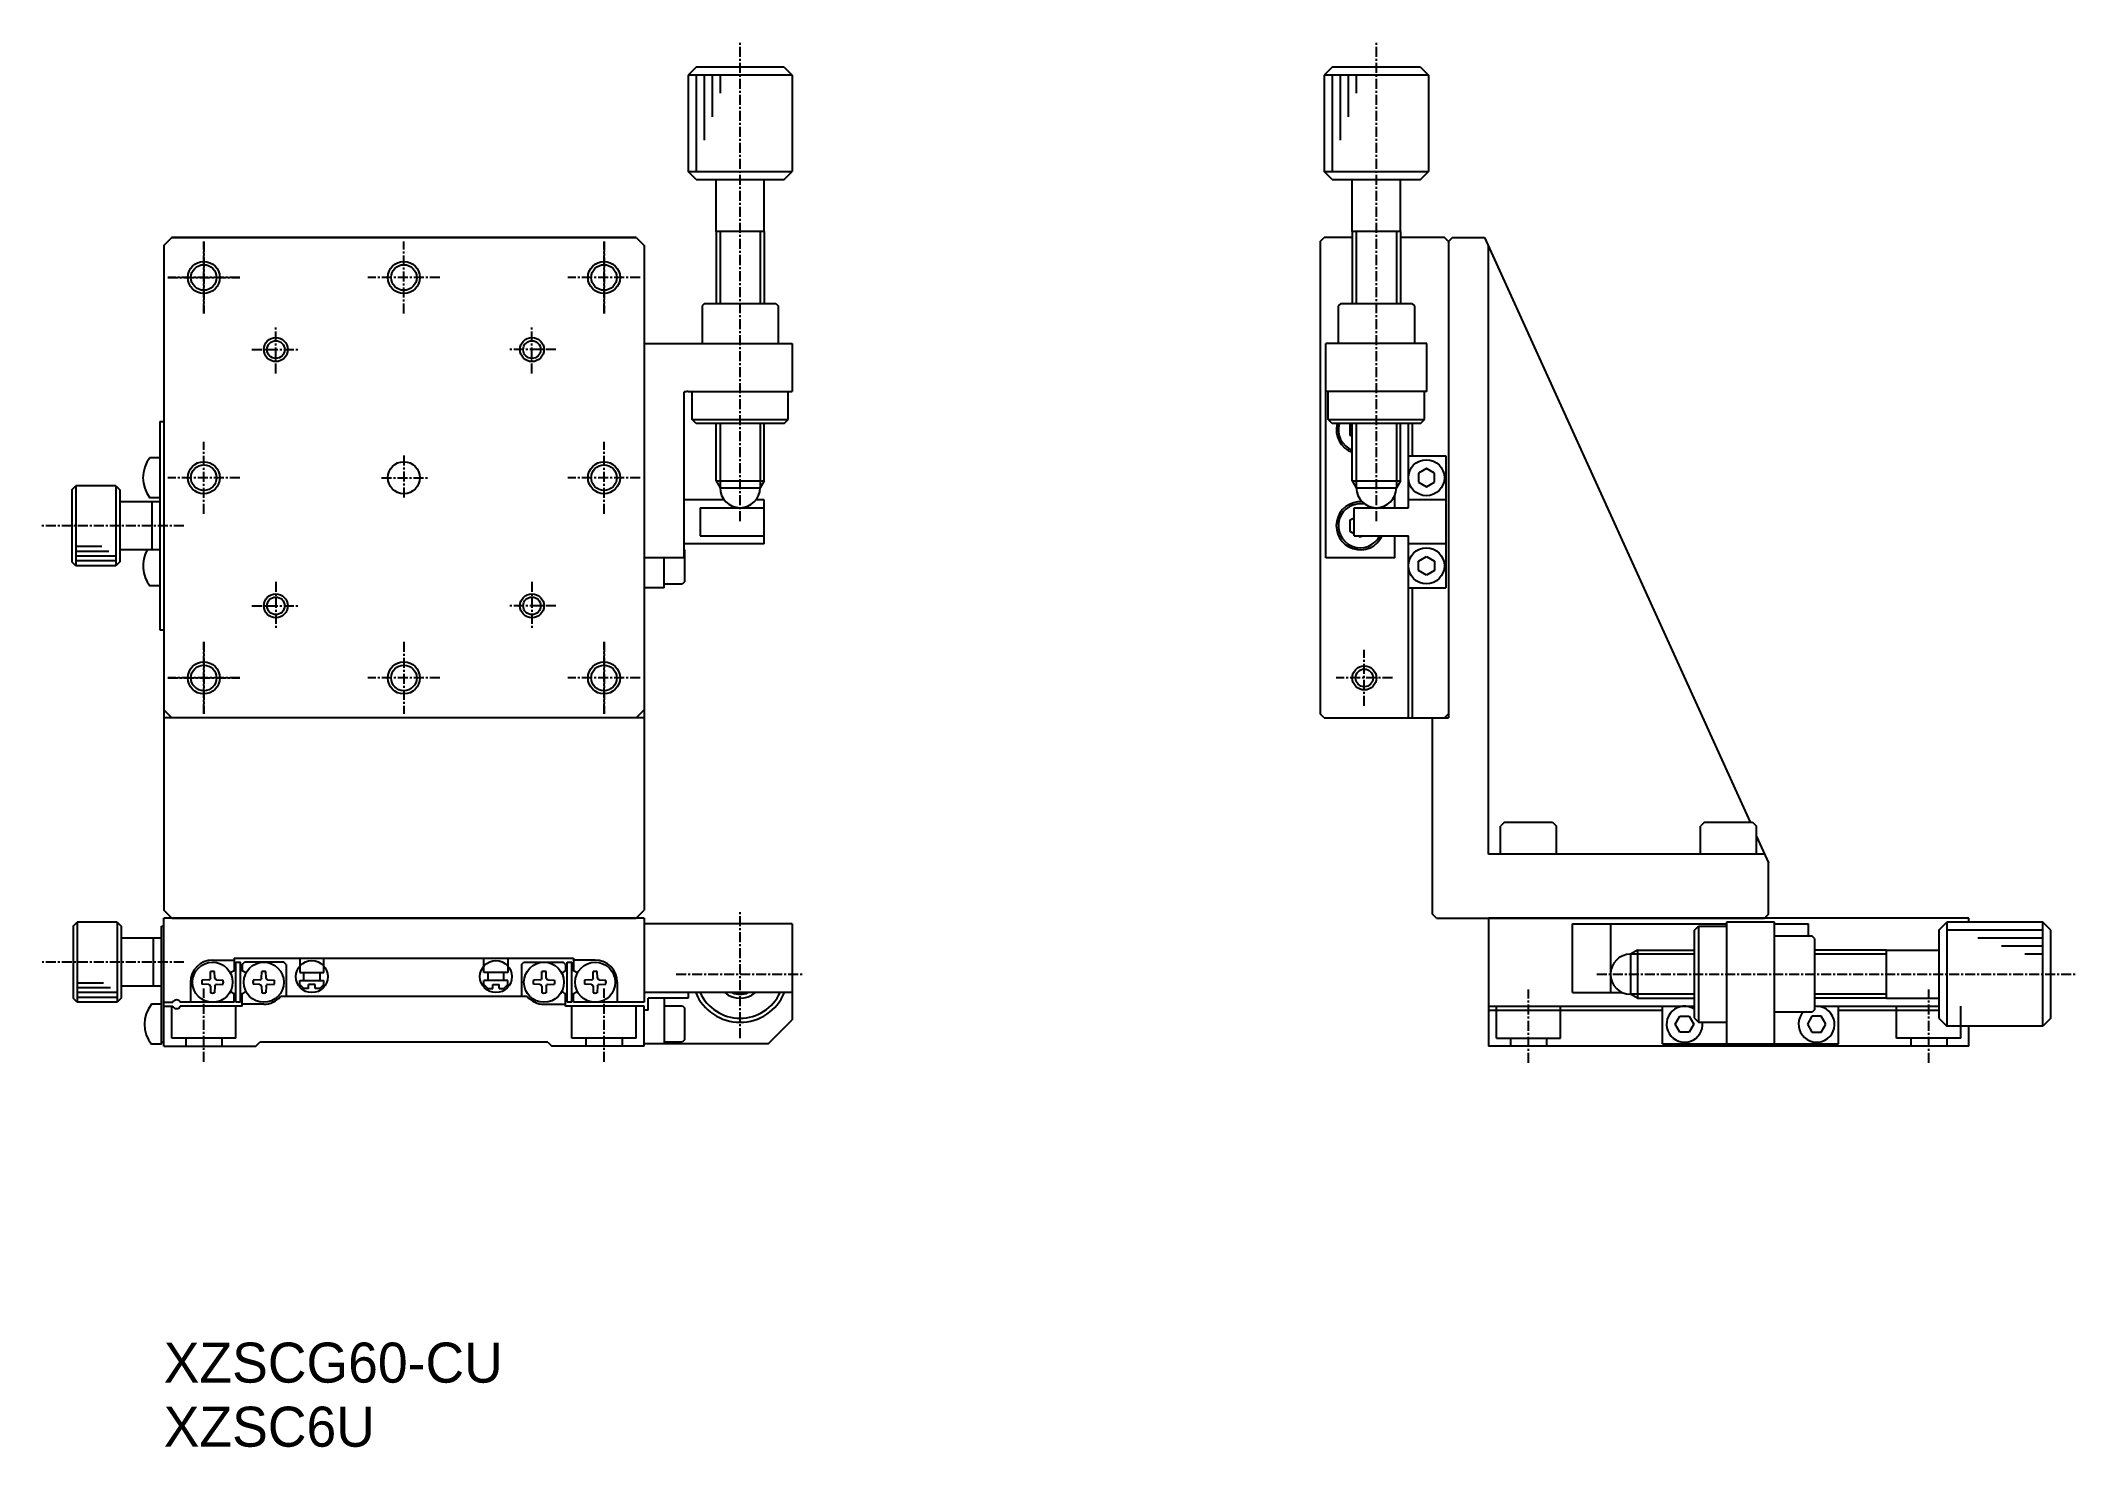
# Model space of a CAD drawing. Extents: x 89 to 343, y -14 to 162.
import ezdxf

# ---------------------------------------------------------------- set-up
doc = ezdxf.new("R2010")
doc.units = 0
doc.linetypes.add('CENTER', pattern=[2, 1.25, -0.25, 0.25, -0.25])
doc.layers.get('0').update_dxf_attribs({"linetype": 'CONTINUOUS'})
doc.layers.add('CENTER', color=1, linetype='CENTER')

msp = doc.modelspace()

# ---------------------------------------------------------------- linework, layer by layer
at = {"color": 7, "linetype": 'CONTINUOUS'}
for p, q in [((170.46, 158.67), (169.46, 157.67)), ((181.46, 158.67), (170.46, 158.67)), ((181.46, 158.67), (182.46, 157.67)), ((249.94, 158.67), (248.94, 157.67)), ((260.94, 158.67), (249.94, 158.67)), ((260.94, 158.67), (261.94, 157.67)), ((182.46, 157.67), (169.46, 157.67)), ((169.46, 157.67), (169.46, 145.67)), ((182.46, 157.67), (182.46, 145.67)), ((248.94, 157.67), (248.94, 145.67)), ((261.94, 157.67), (248.94, 157.67)), ((261.94, 157.67), (261.94, 145.67)), ((170.46, 144.67), (169.46, 145.67)), ((169.46, 145.67), (182.46, 145.67)), ((181.46, 144.67), (182.46, 145.67)), ((249.94, 144.67), (248.94, 145.67)), ((248.94, 145.67), (261.94, 145.67)), ((260.94, 144.67), (261.94, 145.67)), ((170.46, 144.67), (181.46, 144.67)), ((172.96, 138.17), (172.96, 144.67)), ((178.96, 138.17), (178.96, 144.67)), ((249.94, 144.67), (260.94, 144.67)), ((252.44, 138.17), (252.44, 144.67)), ((258.44, 138.17), (258.44, 144.67)), ((104.96, 137.42), (103.96, 136.42)), ((103.96, 136.42), (104.96, 137.42)), ((104.96, 137.42), (162.96, 137.42)), ((162.96, 137.42), (104.96, 137.42)), ((162.96, 137.42), (163.96, 136.42)), ((162.96, 137.42), (163.96, 136.42)), ((172.96, 138.17), (172.96, 129.17)), ((178.96, 138.17), (172.96, 138.17)), ((178.96, 138.17), (178.96, 129.17)), ((248.44, 136.92), (248.94, 137.42)), ((252.44, 137.42), (248.94, 137.42)), ((258.44, 138.17), (252.44, 138.17)), ((252.44, 138.17), (252.44, 129.17)), ((258.44, 138.17), (258.44, 129.17)), ((263.94, 137.42), (258.44, 137.42)), ((264.44, 136.92), (263.94, 137.42)), ((263.94, 137.42), (264.44, 136.92)), ((264.94, 137.42), (264.44, 136.92)), ((264.94, 137.42), (268.94, 137.42)), ((268.94, 137.42), (302.12, 64.42)), ((103.96, 136.42), (103.96, 78.42)), ((103.96, 136.42), (103.96, 53.42)), ((163.96, 136.42), (163.96, 78.42)), ((163.96, 136.42), (163.96, 53.42)), ((248.44, 136.92), (248.44, 77.92)), ((264.44, 136.92), (264.44, 77.92)), ((264.44, 136.92), (264.44, 125.92)), ((264.44, 136.92), (264.44, 77.42)), ((269.44, 60.42), (269.44, 136.32)), ((171.51, 129.17), (171.21, 128.87)), ((171.21, 128.87), (171.21, 124.17)), ((171.51, 129.17), (180.41, 129.17)), ((180.41, 129.17), (180.71, 128.87)), ((180.71, 128.87), (180.71, 124.17)), ((250.99, 129.17), (250.69, 128.87)), ((250.69, 128.87), (250.69, 124.17)), ((250.99, 129.17), (259.89, 129.17)), ((259.89, 129.17), (260.19, 128.87)), ((260.19, 128.87), (260.19, 124.17)), ((163.96, 124.17), (182.46, 124.17)), ((182.46, 124.17), (182.46, 118.17)), ((261.74, 124.17), (249.14, 124.17)), ((249.14, 97.42), (249.14, 124.17)), ((261.74, 118.17), (261.74, 124.17)), ((168.96, 97.42), (168.96, 118.13)), ((169.46, 118.17), (182.46, 118.17)), ((169.96, 114.67), (169.96, 118.17)), ((181.96, 114.67), (181.96, 118.17)), ((261.74, 118.17), (249.14, 118.17)), ((249.44, 114.67), (249.44, 118.17)), ((261.44, 114.67), (261.44, 118.17)), ((170.46, 114.17), (169.96, 114.67)), ((169.96, 114.67), (181.96, 114.67)), ((181.46, 114.17), (181.96, 114.67)), ((249.94, 114.17), (249.44, 114.67)), ((249.44, 114.67), (261.44, 114.67)), ((260.94, 114.17), (261.44, 114.67)), ((103.46, 114.42), (103.46, 88.42)), ((103.46, 114.42), (103.96, 114.42)), ((181.46, 114.17), (170.46, 114.17)), ((172.96, 107.04), (172.96, 114.17)), ((178.96, 107.04), (178.96, 114.17)), ((260.94, 114.17), (249.94, 114.17)), ((252.19, 114.14), (252.24, 114.17)), ((252.19, 112.7), (252.19, 114.14)), ((252.44, 112.56), (252.19, 112.7)), ((252.44, 107.04), (252.44, 114.17)), ((258.44, 107.04), (258.44, 114.17)), ((259.44, 110.17), (259.44, 114.17)), ((259.94, 110.17), (259.94, 114.17)), ((103.46, 109.92), (102.24, 109.92)), ((259.44, 110.17), (264.14, 110.17)), ((259.44, 103.67), (259.44, 110.17)), ((264.14, 110.17), (264.14, 93.67)), ((172.96, 107.04), (173.46, 106.17)), ((172.96, 107.04), (178.96, 107.04)), ((178.96, 107.04), (178.46, 106.17)), ((252.44, 107.04), (252.94, 106.17)), ((252.44, 107.04), (258.44, 107.04)), ((258.44, 107.04), (257.94, 106.17)), ((261.69, 108.58), (260.69, 108)), ((260.69, 108), (260.69, 106.85)), ((262.69, 108), (261.69, 108.58)), ((262.69, 106.85), (262.69, 108)), ((92.46, 105.92), (92.96, 106.42)), ((92.46, 105.92), (92.46, 96.92)), ((92.96, 106.42), (92.96, 96.42)), ((97.96, 106.42), (92.96, 106.42)), ((97.96, 106.42), (97.96, 96.42)), ((97.96, 106.42), (98.46, 105.92)), ((98.46, 105.92), (98.46, 96.92)), ((103.46, 104.42), (98.46, 104.42)), ((103.46, 104.92), (102.24, 104.92)), ((102.46, 104.42), (102.46, 98.42)), ((173.96, 104.67), (168.96, 104.67)), ((173.46, 106.17), (178.46, 106.17)), ((178.96, 104.67), (177.96, 104.67)), ((178.96, 99.17), (178.96, 104.67)), ((252.94, 106.17), (257.94, 106.17)), ((257.74, 103.67), (257.74, 105.19)), ((264.14, 104.67), (259.44, 104.67)), ((260.69, 106.85), (261.69, 106.27)), ((261.69, 106.27), (262.69, 106.85)), ((170.96, 103.67), (170.96, 100.17)), ((170.96, 103.67), (178.96, 103.67)), ((252.19, 102.14), (252.69, 102.43)), ((252.19, 100.7), (252.19, 102.14)), ((252.69, 100.17), (252.69, 103.67)), ((252.69, 103.67), (259.44, 103.67)), ((170.96, 100.17), (178.96, 100.17)), ((252.69, 100.41), (252.19, 100.7)), ((252.69, 100.17), (259.44, 100.17)), ((253.44, 99.98), (253.11, 100.17)), ((253.78, 100.17), (253.44, 99.98)), ((257.74, 97.42), (257.74, 100.17)), ((259.44, 93.67), (259.44, 100.17)), ((259.44, 77.42), (259.44, 100.17)), ((92.96, 96.42), (92.46, 96.92)), ((98.46, 96.92), (97.96, 96.42)), ((103.46, 98.42), (98.46, 98.42)), ((168.96, 97.42), (163.96, 97.42)), ((166.46, 93.67), (166.46, 97.42)), ((178.96, 99.17), (168.96, 99.17)), ((168.96, 98.47), (169.06, 98.37)), ((169.06, 94.47), (169.06, 98.37)), ((257.74, 97.42), (249.14, 97.42)), ((264.14, 99.17), (259.44, 99.17)), ((260.69, 97), (261.69, 97.58)), ((260.69, 95.85), (260.69, 97)), ((261.69, 97.58), (262.69, 97)), ((262.69, 97), (262.69, 95.85)), ((97.96, 96.42), (92.96, 96.42)), ((166.46, 94.17), (168.76, 94.17)), ((169.06, 94.47), (168.76, 94.17)), ((261.69, 95.27), (260.69, 95.85)), ((262.69, 95.85), (261.69, 95.27)), ((103.46, 93.92), (102.24, 93.92)), ((166.46, 93.67), (163.96, 93.67)), ((259.44, 93.67), (264.14, 93.67)), ((259.94, 77.42), (259.94, 93.67)), ((103.46, 88.42), (103.96, 88.42)), ((103.96, 78.42), (104.96, 77.42)), ((163.96, 77.42), (103.96, 77.42)), ((162.96, 77.42), (104.96, 77.42)), ((162.96, 77.42), (163.96, 78.42)), ((248.94, 77.42), (248.44, 77.92)), ((248.94, 77.42), (264.44, 77.42)), ((262.44, 52.92), (262.44, 77.42)), ((264.44, 77.92), (263.94, 77.42)), ((264.44, 77.92), (263.94, 77.42)), ((271.44, 64.42), (270.94, 63.92)), ((270.94, 60.42), (270.94, 63.92)), ((271.44, 64.42), (277.44, 64.42)), ((277.44, 64.42), (277.94, 63.92)), ((277.94, 60.42), (277.94, 63.92)), ((296.44, 64.42), (295.94, 63.92)), ((295.94, 60.42), (295.94, 63.92)), ((296.44, 64.42), (302.44, 64.42)), ((302.44, 64.42), (302.94, 63.92)), ((302.94, 60.42), (302.94, 63.92)), ((302.94, 62.62), (304.44, 59.32)), ((303.94, 60.42), (269.44, 60.42)), ((304.44, 52.92), (304.44, 59.32)), ((92.66, 51.42), (93.16, 51.92)), ((92.66, 51.42), (92.66, 42.42)), ((98.16, 51.92), (93.16, 51.92)), ((98.16, 51.92), (98.66, 51.42)), ((98.66, 51.42), (98.66, 42.42)), ((103.66, 36.67), (103.66, 51.42)), ((103.66, 51.42), (103.96, 51.42)), ((104.96, 52.42), (103.96, 53.42)), ((103.96, 36.42), (103.96, 52.42)), ((163.96, 52.42), (103.96, 52.42)), ((104.96, 52.42), (162.96, 52.42)), ((162.96, 52.42), (163.96, 53.42)), ((163.96, 52.42), (163.96, 41.92)), ((182.46, 51.72), (163.96, 51.72)), ((182.46, 51.72), (182.46, 39.72)), ((262.94, 52.42), (262.44, 52.92)), ((262.94, 52.42), (303.94, 52.42)), ((269.44, 52.42), (269.44, 36.42)), ((329.44, 52.42), (269.44, 52.42)), ((279.94, 43.12), (279.94, 51.72)), ((279.94, 51.72), (299.19, 51.72)), ((284.69, 51.72), (284.69, 43.12)), ((295.19, 50.92), (295.69, 51.42)), ((295.19, 39.92), (295.19, 50.92)), ((295.69, 51.42), (295.69, 39.42)), ((295.69, 51.42), (299.19, 51.42)), ((305.19, 51.92), (299.19, 51.92)), ((299.19, 51.92), (299.19, 36.72)), ((304.44, 52.92), (303.94, 52.42)), ((305.19, 36.72), (305.19, 51.92)), ((305.19, 51.72), (309.44, 51.72)), ((309.44, 50.17), (309.44, 51.72)), ((325.69, 50.92), (326.69, 51.92)), ((325.69, 50.92), (325.69, 39.92)), ((338.69, 51.92), (326.69, 51.92)), ((329.44, 51.92), (329.44, 52.42)), ((339.69, 50.92), (338.69, 51.92)), ((339.69, 39.92), (339.69, 50.92)), ((103.66, 49.92), (98.66, 49.92)), ((102.66, 49.92), (102.66, 43.92)), ((288.06, 48.42), (287.19, 47.92)), ((288.06, 48.42), (288.06, 42.42)), ((288.06, 48.42), (295.19, 48.42)), ((309.89, 50.17), (305.19, 50.17)), ((310.19, 49.87), (309.89, 50.17)), ((310.19, 49.87), (310.19, 40.97)), ((319.19, 48.42), (310.19, 48.42)), ((319.19, 42.42), (319.19, 48.42)), ((319.19, 48.42), (325.69, 48.42)), ((110.06, 47.17), (112.76, 47.17)), ((112.76, 47.42), (155.16, 47.42)), ((112.76, 47.42), (112.76, 45.84)), ((112.96, 41.92), (112.96, 46.92)), ((112.96, 46.92), (113.56, 46.92)), ((113.56, 41.92), (113.56, 46.92)), ((113.76, 46.62), (114.06, 46.92)), ((113.76, 46.62), (113.76, 45.84)), ((118.96, 46.92), (114.06, 46.92)), ((119.26, 46.62), (118.96, 46.92)), ((119.26, 46.62), (119.26, 42.62)), ((120.96, 47.42), (120.96, 45.62)), ((123.96, 45.62), (123.96, 47.42)), ((143.96, 45.62), (143.96, 47.42)), ((146.96, 47.42), (146.96, 45.62)), ((148.66, 46.62), (148.96, 46.92)), ((148.66, 46.62), (148.66, 42.62)), ((148.96, 46.92), (153.86, 46.92)), ((154.16, 46.62), (153.86, 46.92)), ((154.16, 46.62), (154.16, 45.84)), ((154.36, 41.92), (154.36, 46.92)), ((154.36, 46.92), (154.96, 46.92)), ((154.96, 41.92), (154.96, 46.92)), ((155.16, 47.42), (155.16, 45.84)), ((157.86, 47.17), (155.16, 47.17)), ((287.19, 47.92), (287.19, 42.92)), ((103.66, 43.92), (98.66, 43.92)), ((107.31, 44.42), (107.31, 41.92)), ((109.58, 44.7), (108.74, 44.68)), ((109.58, 44.15), (108.74, 44.16)), ((109.58, 44.7), (109.71, 44.76)), ((109.58, 44.15), (109.71, 44.09)), ((109.79, 44.92), (109.71, 44.76)), ((109.79, 43.92), (109.71, 44.09)), ((109.79, 44.92), (109.8, 45.75)), ((109.79, 43.92), (109.8, 43.1)), ((110.34, 44.92), (110.32, 45.75)), ((110.34, 43.92), (110.32, 43.1)), ((110.34, 44.92), (110.41, 44.76)), ((110.34, 43.92), (110.41, 44.09)), ((110.54, 44.7), (110.41, 44.76)), ((110.54, 44.15), (110.41, 44.09)), ((110.54, 44.7), (111.39, 44.68)), ((110.54, 44.15), (111.39, 44.16)), ((115.98, 44.7), (115.14, 44.68)), ((115.98, 44.15), (115.14, 44.16)), ((115.98, 44.7), (116.11, 44.76)), ((115.98, 44.15), (116.11, 44.09)), ((116.19, 44.92), (116.11, 44.76)), ((116.19, 43.92), (116.11, 44.09)), ((116.19, 44.92), (116.2, 45.75)), ((116.19, 43.92), (116.2, 43.1)), ((116.74, 44.92), (116.72, 45.75)), ((116.74, 43.92), (116.72, 43.1)), ((116.74, 44.92), (116.81, 44.76)), ((116.74, 43.92), (116.81, 44.09)), ((116.94, 44.7), (116.81, 44.76)), ((116.94, 44.15), (116.81, 44.09)), ((116.94, 44.7), (117.79, 44.68)), ((116.94, 44.15), (117.79, 44.16)), ((120.96, 45.62), (123.96, 45.62)), ((120.96, 44.62), (123.96, 44.62)), ((120.96, 44.12), (120.96, 44.62)), ((120.96, 44.12), (121.46, 43.62)), ((121.46, 44.62), (121.46, 45.62)), ((122.06, 43.62), (121.46, 43.62)), ((122.06, 43.62), (122.06, 44.12)), ((122.86, 44.12), (122.06, 44.12)), ((122.86, 43.62), (122.86, 44.12)), ((123.46, 43.62), (122.86, 43.62)), ((123.46, 45.62), (123.46, 44.62)), ((123.96, 44.12), (123.46, 43.62)), ((123.96, 44.12), (123.96, 44.62)), ((146.96, 45.62), (143.96, 45.62)), ((146.96, 44.62), (143.96, 44.62)), ((143.96, 44.12), (143.96, 44.62)), ((143.96, 44.12), (144.46, 43.62)), ((144.46, 45.62), (144.46, 44.62)), ((144.46, 43.62), (145.06, 43.62)), ((145.06, 44.12), (145.86, 44.12)), ((145.06, 43.62), (145.06, 44.12)), ((145.86, 43.62), (145.86, 44.12)), ((145.86, 43.62), (146.46, 43.62)), ((146.46, 44.62), (146.46, 45.62)), ((146.96, 44.12), (146.46, 43.62)), ((146.96, 44.12), (146.96, 44.62)), ((150.98, 44.7), (150.14, 44.68)), ((150.98, 44.15), (150.14, 44.16)), ((150.98, 44.7), (151.11, 44.76)), ((150.98, 44.15), (151.11, 44.09)), ((151.19, 44.92), (151.11, 44.76)), ((151.19, 43.92), (151.11, 44.09)), ((151.19, 44.92), (151.2, 45.75)), ((151.19, 43.92), (151.2, 43.1)), ((151.74, 44.92), (151.72, 45.75)), ((151.74, 43.92), (151.72, 43.1)), ((151.74, 44.92), (151.81, 44.76)), ((151.74, 43.92), (151.81, 44.09)), ((151.94, 44.7), (151.81, 44.76)), ((151.94, 44.15), (151.81, 44.09)), ((151.94, 44.7), (152.79, 44.68)), ((151.94, 44.15), (152.79, 44.16)), ((157.38, 44.7), (156.54, 44.68)), ((157.38, 44.15), (156.54, 44.16)), ((157.38, 44.7), (157.51, 44.76)), ((157.38, 44.15), (157.51, 44.09)), ((157.59, 44.92), (157.51, 44.76)), ((157.59, 43.92), (157.51, 44.09)), ((157.59, 44.92), (157.6, 45.75)), ((157.59, 43.92), (157.6, 43.1)), ((158.14, 44.92), (158.12, 45.75)), ((158.14, 43.92), (158.12, 43.1)), ((158.14, 44.92), (158.21, 44.76)), ((158.14, 43.92), (158.21, 44.09)), ((158.34, 44.7), (158.21, 44.76)), ((158.34, 44.15), (158.21, 44.09)), ((158.34, 44.7), (159.19, 44.68)), ((158.34, 44.15), (159.19, 44.16)), ((160.61, 44.42), (160.61, 41.92)), ((93.16, 41.92), (92.66, 42.42)), ((98.16, 41.92), (93.16, 41.92)), ((98.66, 42.42), (98.16, 41.92)), ((103.66, 41.67), (102.44, 41.67)), ((103.96, 41.92), (105.1, 41.92)), ((103.96, 41.42), (105.1, 41.42)), ((112.76, 41.92), (106.02, 41.92)), ((113.76, 41.42), (106.02, 41.42)), ((112.76, 41.92), (112.76, 43.01)), ((113.56, 41.92), (112.96, 41.92)), ((113.76, 41.42), (113.76, 43.01)), ((116.46, 41.67), (113.76, 41.67)), ((149.38, 42.62), (118.54, 42.62)), ((151.46, 41.67), (154.16, 41.67)), ((154.16, 41.42), (154.16, 43.01)), ((163.96, 41.42), (154.16, 41.42)), ((154.96, 41.92), (154.36, 41.92)), ((155.16, 41.92), (155.16, 43.01)), ((163.96, 41.92), (155.16, 41.92)), ((182.46, 43.12), (163.96, 43.12)), ((163.96, 36.42), (163.96, 41.42)), ((164.46, 40.92), (163.96, 40.92)), ((169.46, 42.42), (164.46, 42.42)), ((164.46, 40.92), (164.46, 42.42)), ((166.46, 42.42), (166.46, 36.72)), ((166.46, 41.47), (168.76, 41.47)), ((168.76, 41.47), (169.06, 41.17)), ((169.06, 37.27), (169.06, 41.17)), ((169.46, 43.12), (169.46, 42.42)), ((269.44, 41.42), (295.19, 41.42)), ((269.44, 40.92), (291.19, 40.92)), ((279.94, 43.12), (286.21, 43.12)), ((288.06, 42.42), (287.19, 42.92)), ((288.06, 42.42), (295.19, 42.42)), ((291.19, 36.72), (291.19, 41.42)), ((310.19, 40.97), (309.89, 40.67)), ((319.19, 42.42), (310.19, 42.42)), ((310.44, 41.42), (325.69, 41.42)), ((313.19, 36.72), (313.19, 41.42)), ((313.19, 40.92), (325.69, 40.92)), ((319.19, 42.42), (325.69, 42.42)), ((179.46, 36.72), (182.46, 39.72)), ((292.79, 39.17), (293.36, 40.17)), ((293.36, 38.17), (292.79, 39.17)), ((293.36, 40.17), (294.52, 40.17)), ((294.52, 38.17), (293.36, 38.17)), ((294.52, 40.17), (295.1, 39.17)), ((295.1, 39.17), (294.52, 38.17)), ((295.19, 39.92), (295.69, 39.42)), ((295.69, 39.42), (299.19, 39.42)), ((309.89, 40.67), (305.19, 40.67)), ((309.86, 40.17), (309.29, 39.17)), ((309.29, 39.17), (309.86, 38.17)), ((311.02, 40.17), (309.86, 40.17)), ((309.86, 38.17), (311.02, 38.17)), ((311.6, 39.17), (311.02, 40.17)), ((311.02, 38.17), (311.6, 39.17)), ((325.69, 39.92), (326.69, 38.92)), ((338.69, 38.92), (326.69, 38.92)), ((329.44, 36.42), (329.44, 38.92)), ((339.69, 39.92), (338.69, 38.92)), ((103.66, 36.67), (102.44, 36.67)), ((103.66, 36.92), (103.96, 36.92)), ((103.96, 36.42), (115.46, 36.42)), ((115.46, 36.42), (115.96, 36.92)), ((151.96, 36.92), (115.96, 36.92)), ((151.96, 36.92), (152.46, 36.42)), ((163.96, 36.42), (152.46, 36.42)), ((179.46, 36.72), (163.96, 36.72)), ((166.46, 36.97), (168.76, 36.97)), ((169.06, 37.27), (168.76, 36.97)), ((329.44, 36.42), (269.44, 36.42)), ((291.19, 36.72), (313.19, 36.72))]:
    msp.add_line(p, q, dxfattribs=at)
at = {"color": 3, "linetype": 'CONTINUOUS'}
for p, q in [((170.46, 157.67), (170.46, 145.67)), ((171.46, 157.67), (171.46, 149.56)), ((172.46, 157.67), (172.46, 152.5)), ((173.46, 157.67), (173.46, 155.44)), ((249.94, 157.67), (249.94, 145.67)), ((250.94, 157.67), (250.94, 149.56)), ((251.94, 157.67), (251.94, 152.5)), ((252.94, 157.67), (252.94, 155.44)), ((173.46, 138.17), (173.46, 129.17)), ((178.46, 138.17), (178.46, 129.17)), ((252.94, 138.17), (252.94, 129.17)), ((257.94, 138.17), (257.94, 129.17)), ((173.46, 114.17), (173.46, 106.17)), ((178.46, 114.17), (178.46, 106.17)), ((252.94, 114.17), (252.94, 106.17)), ((257.94, 114.17), (257.94, 106.17)), ((96.23, 98.82), (92.96, 98.82)), ((97.1, 98.22), (92.96, 98.22)), ((97.96, 97.62), (92.96, 97.62)), ((97.96, 97.02), (92.96, 97.02)), ((93.16, 51.92), (93.16, 41.92)), ((98.16, 51.92), (98.16, 41.92)), ((326.69, 51.92), (326.69, 38.92)), ((338.69, 50.92), (326.69, 50.92)), ((338.69, 38.92), (338.69, 51.92)), ((338.69, 49.92), (330.58, 49.92)), ((338.69, 48.92), (333.52, 48.92)), ((295.19, 47.92), (287.19, 47.92)), ((319.19, 47.92), (310.19, 47.92)), ((338.69, 47.92), (336.46, 47.92)), ((96.43, 44.32), (93.16, 44.32)), ((97.3, 43.72), (93.16, 43.72)), ((98.16, 43.12), (93.16, 43.12)), ((98.16, 42.52), (93.16, 42.52)), ((104.96, 37.42), (104.96, 41.42)), ((112.96, 37.42), (112.96, 41.42)), ((154.96, 37.42), (154.96, 41.42)), ((162.96, 37.42), (162.96, 41.42)), ((270.44, 37.42), (270.44, 41.42)), ((278.44, 37.42), (278.44, 41.42)), ((295.19, 42.92), (287.19, 42.92)), ((319.19, 42.92), (310.19, 42.92)), ((320.44, 37.42), (320.44, 41.42)), ((328.44, 37.42), (328.44, 41.42)), ((112.96, 37.42), (104.96, 37.42)), ((106.71, 37.42), (106.71, 36.42)), ((111.21, 37.42), (111.21, 36.42)), ((162.96, 37.42), (154.96, 37.42)), ((156.71, 37.42), (156.71, 36.42)), ((161.21, 37.42), (161.21, 36.42)), ((270.44, 37.42), (278.44, 37.42)), ((272.19, 37.42), (272.19, 36.42)), ((276.69, 37.42), (276.69, 36.42)), ((328.44, 37.42), (320.44, 37.42)), ((322.19, 37.42), (322.19, 36.42)), ((326.69, 37.42), (326.69, 36.42))]:
    msp.add_line(p, q, dxfattribs=at)
at = {"color": 1, "linetype": 'CENTER'}
msp.add_line((133.96, 110.18), (133.96, 104.77), dxfattribs=at)
at = {"color": 3, "linetype": 'CONTINUOUS'}
for centre, radius in [((108.96, 132.42), 2), ((133.96, 132.42), 2), ((158.96, 132.42), 2), ((117.96, 123.42), 1.5), ((149.96, 123.42), 1.5), ((108.96, 107.42), 2), ((158.96, 107.42), 2), ((158.96, 107.42), 1.6), ((117.96, 91.42), 1.5), ((149.96, 91.42), 1.5), ((108.96, 82.42), 2), ((133.96, 82.42), 2), ((158.96, 82.42), 2), ((158.96, 82.42), 1.6), ((253.94, 82.42), 1.5), ((122.46, 45.12), 2), ((145.46, 45.12), 2)]:
    msp.add_circle(centre, radius, dxfattribs=at)
at = {"color": 7, "linetype": 'CONTINUOUS'}
for centre, radius in [((108.96, 132.42), 1.6), ((133.96, 132.42), 1.6), ((158.96, 132.42), 1.6), ((117.96, 123.42), 1.1), ((149.96, 123.42), 1.1), ((133.96, 107.42), 2), ((261.69, 107.42), 2.25), ((108.96, 107.42), 1.6), ((261.69, 96.42), 2.25), ((117.96, 91.42), 1.1), ((149.96, 91.42), 1.1), ((108.96, 82.42), 1.6), ((133.96, 82.42), 1.6), ((253.94, 82.42), 1.1), ((110.06, 44.42), 2.5), ((116.46, 44.42), 2.5), ((151.46, 44.42), 2.5), ((157.86, 44.42), 2.5)]:
    msp.add_circle(centre, radius, dxfattribs=at)
for centre, radius, start, end in [((169.46, 115.17), 3, 90, 99.5941), ((253.44, 113.42), 3, 165.5225, 250.5288), ((253.44, 113.42), 2.75, 164.1734, 248.6763), ((105.36, 107.42), 4, 141.3178, 218.6822), ((175.96, 106.17), 2.5, 180, 0), ((253.44, 101.42), 3, 85.7409, 335.3756), ((255.44, 106.17), 2.5, 180, 0), ((253.44, 101.42), 2.75, 77.6297, 332.9642), ((105.36, 96.42), 4, 150, 218.6822), ((110.06, 44.42), 2.75, 90, 180), ((113.26, 44.42), 1.5, 101.537, 130.5416), ((113.26, 44.42), 1.5, 49.4584, 78.4631), ((154.66, 44.42), 1.5, 101.537, 130.5416), ((154.66, 44.42), 1.5, 49.4584, 78.4631), ((157.86, 44.42), 2.75, 0, 90), ((287.19, 45.42), 2.5, 90, 270), ((110.06, 44.42), 1.35, 168.8959, 191.1041), ((110.06, 44.42), 1.35, 78.8959, 101.1041), ((110.06, 44.42), 1.35, 348.8959, 11.1041), ((113.26, 44.42), 1.5, 229.4584, 258.463), ((113.26, 44.42), 1.5, 281.537, 310.5416), ((116.46, 44.42), 1.35, 168.8959, 191.1041), ((116.46, 44.42), 1.35, 78.8959, 101.1041), ((116.46, 44.42), 1.35, 348.8959, 11.1041), ((151.46, 44.42), 1.35, 168.8959, 191.1041), ((151.46, 44.42), 1.35, 78.8959, 101.1041), ((151.46, 44.42), 1.35, 348.8959, 11.1041), ((154.66, 44.42), 1.5, 229.4584, 258.463), ((154.66, 44.42), 1.5, 281.537, 310.5416), ((157.86, 44.42), 1.35, 168.8959, 191.1041), ((157.86, 44.42), 1.35, 78.8959, 101.1041), ((157.86, 44.42), 1.35, 348.8959, 11.1041), ((105.56, 39.17), 4, 141.3178, 218.6822), ((105.56, 41.72), 0.5, 23.5782, 156.4218), ((105.56, 41.62), 0.5, 203.5782, 336.4218), ((110.06, 44.42), 1.35, 258.8959, 281.1041), ((116.46, 44.42), 1.35, 258.8959, 281.1041), ((116.46, 44.42), 2.75, 270, 319.1149), ((151.46, 44.42), 2.75, 220.8851, 270), ((151.46, 44.42), 1.35, 258.8959, 281.1041), ((157.86, 44.42), 1.35, 258.8959, 281.1041), ((175.96, 45.42), 6, 202.5403, 337.4597), ((175.96, 45.42), 3, 230.0556, 309.9444), ((175.96, 45.42), 2.5, 246.9263, 293.0737), ((293.94, 39.17), 2.25, 56.251, 6.3794), ((310.44, 39.17), 2.25, 138.1897, 96.3794)]:
    msp.add_arc(centre, radius, start, end, dxfattribs=at)
at = {"color": 3, "linetype": 'CONTINUOUS'}
msp.add_arc((175.96, 45.42), 5.5, 204.7199, 335.2801, dxfattribs=at)
at = {"layer": 'CENTER', "color": 1, "linetype": 'CENTER'}
for p, q in [((175.96, 101.98), (175.96, 161.98)), ((255.44, 101.98), (255.44, 161.98)), ((108.96, 127.92), (108.96, 136.92)), ((108.96, 136.92), (108.96, 127.92)), ((133.96, 127.92), (133.96, 136.92)), ((158.96, 127.92), (158.96, 136.92)), ((158.96, 136.92), (158.96, 127.92)), ((113.46, 132.42), (104.46, 132.42)), ((104.46, 132.42), (113.46, 132.42)), ((138.46, 132.42), (129.46, 132.42)), ((163.46, 132.42), (154.46, 132.42)), ((163.46, 132.42), (154.46, 132.42)), ((117.96, 120.42), (117.96, 126.42)), ((149.96, 120.42), (149.96, 126.42)), ((114.96, 123.42), (120.96, 123.42)), ((152.96, 123.42), (146.96, 123.42)), ((108.96, 102.92), (108.96, 111.92)), ((158.96, 102.92), (158.96, 111.92)), ((113.46, 107.42), (104.46, 107.42)), ((131.15, 107.42), (137.1, 107.42)), ((163.46, 107.42), (154.46, 107.42)), ((106.49, 101.42), (88.59, 101.42)), ((117.96, 94.42), (117.96, 88.42)), ((149.96, 94.42), (149.96, 88.42)), ((114.96, 91.42), (120.96, 91.42)), ((152.96, 91.42), (146.96, 91.42)), ((108.96, 77.92), (108.96, 86.92)), ((108.96, 86.92), (108.96, 77.92)), ((133.96, 86.92), (133.96, 77.92)), ((158.96, 77.92), (158.96, 86.92)), ((158.96, 86.92), (158.96, 77.92)), ((253.94, 78.92), (253.94, 85.92)), ((113.46, 82.42), (104.46, 82.42)), ((104.46, 82.42), (113.46, 82.42)), ((138.46, 82.42), (129.46, 82.42)), ((163.46, 82.42), (154.46, 82.42)), ((163.46, 82.42), (154.46, 82.42)), ((257.44, 82.42), (250.44, 82.42)), ((175.96, 37.42), (175.96, 53.42)), ((106.49, 46.92), (88.79, 46.92)), ((108.96, 34.47), (108.96, 43.62)), ((158.96, 34.47), (158.96, 43.62)), ((167.96, 45.42), (183.96, 45.42)), ((274.44, 34.37), (274.44, 43.51)), ((283, 45.42), (343, 45.42)), ((324.44, 34.37), (324.44, 43.51))]:
    msp.add_line(p, q, dxfattribs=at)

# ---------------------------------------------------------------- texts
at = {"color": 7, "linetype": 'CONTINUOUS'}
for s, p in [('XZSCG60-CU', (103.96, -5.58)), ('XZSC6U', (103.96, -13.58))]:
    msp.add_text(s, height=5, dxfattribs=at).set_placement(p)

doc.saveas('drawing.dxf')
